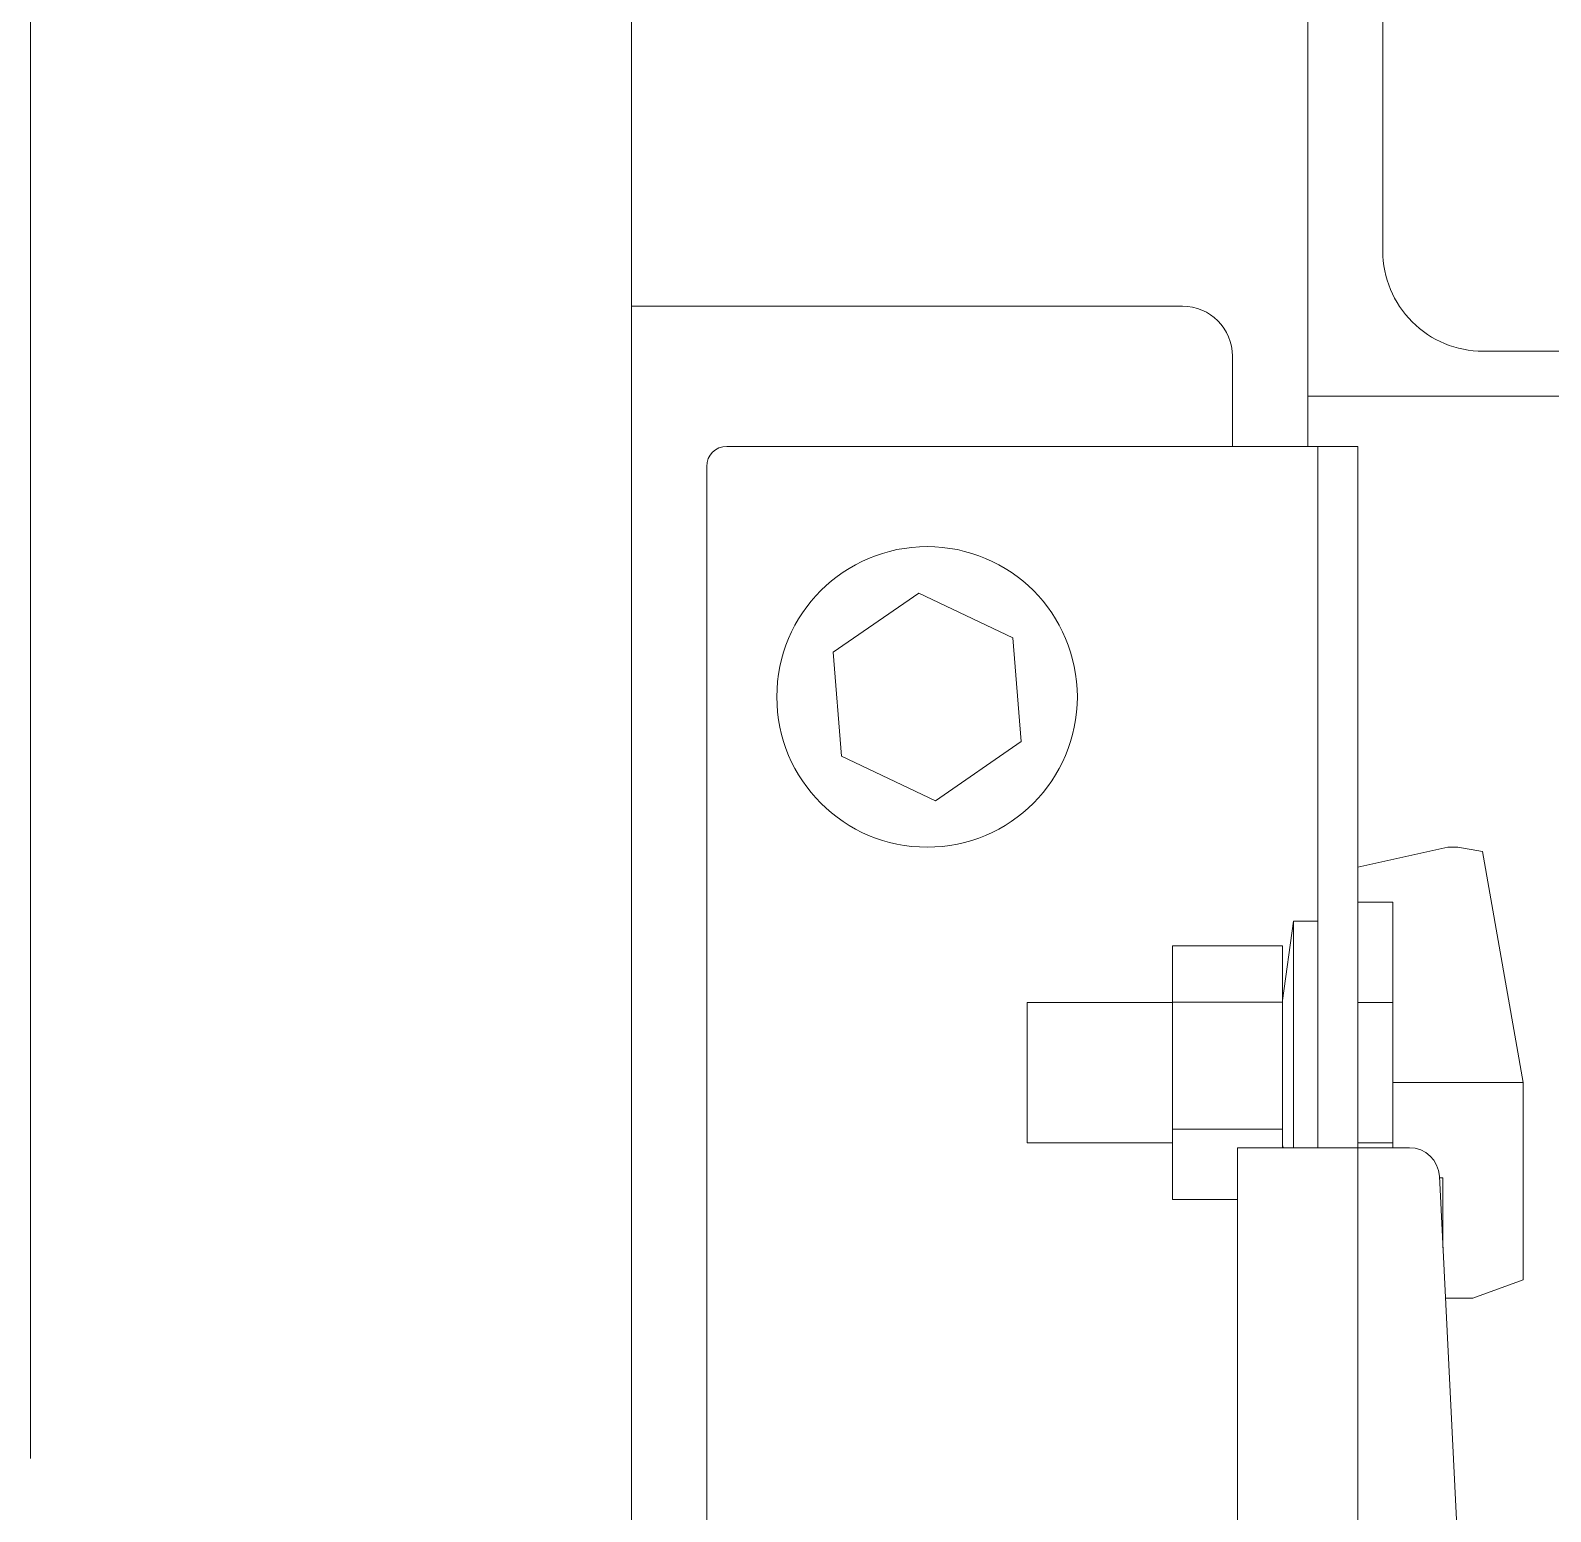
# Model space of a CAD drawing. Header units: millimetres. Extents: x -5 to 111, y -3 to 86.
# Drawn here: x 17.7125 to 17.8642, y 47.9987 to 48.1465 of the extents above; entities that cross this region are included whole.
import ezdxf

# ---------------------------------------------------------------- set-up
doc = ezdxf.new("R2010")
doc.units = ezdxf.units.MM
doc.linetypes.add('STRICHPUNKT2', pattern=[0.5, 0.25, -0.125, 0, -0.125])
doc.layers.add('A1I6----E-', color=3, linetype='Continuous', lineweight=25)

# ---------------------------------------------------------------- blocks, each defined once
blk = doc.blocks.new('Gruppe-421')
at = {"layer": 'A1I6----E-', "linetype": 'Continuous', "lineweight": 9}
for p, q in [((-33.02795, 5.5754), (-33.02795, 5.3154)), ((-32.97295, 5.5754), (-33.02795, 5.5754)), ((-32.96795, 5.5614), (-32.96795, 5.5704)), ((-32.96045, 5.5664), (-32.96045, 5.5614)), ((-33.01844, 5.5614), (-32.96329, 5.5614)), ((-32.96329, 5.5614), (-32.95945, 5.5614)), ((-32.95945, 5.5614), (-32.95545, 5.5614)), ((-32.95945, 5.5594), (-32.95945, 5.5614)), ((-32.95545, 5.5614), (-32.95545, 5.5594)), ((-33.02044, 5.3334), (-33.02044, 5.5594)), ((-32.95945, 5.5594), (-32.95945, 5.4914)), ((-32.95545, 5.5594), (-32.95545, 5.4914)), ((-33.00783, 5.54086), (-32.99927, 5.54676)), ((-32.99927, 5.54676), (-32.98989, 5.5423)), ((-32.98989, 5.5423), (-32.98906, 5.53194)), ((-33.007, 5.5305), (-33.00783, 5.54086)), ((-32.98906, 5.53194), (-32.99761, 5.52604)), ((-32.99761, 5.52604), (-33.007, 5.5305)), ((-32.95545, 5.5194), (-32.94645, 5.5214)), ((-32.94645, 5.5214), (-32.94545, 5.5214)), ((-32.94545, 5.5214), (-32.94301, 5.52097)), ((-32.94301, 5.52097), (-32.93895, 5.4979)), ((-32.95195, 5.5159), (-32.95545, 5.5159)), ((-32.95195, 5.4979), (-32.95195, 5.5159)), ((-32.96187, 5.51402), (-32.96295, 5.5061)), ((-32.95945, 5.51402), (-32.96187, 5.51402)), ((-32.96187, 5.4914), (-32.96187, 5.51402)), ((-32.96295, 5.51157), (-32.97395, 5.51157)), ((-32.97395, 5.50594), (-32.97395, 5.51157)), ((-32.96295, 5.50594), (-32.96295, 5.51157)), ((-32.97395, 5.5059), (-32.98845, 5.5059)), ((-32.98845, 5.5059), (-32.98845, 5.4919)), ((-32.96295, 5.50594), (-32.97395, 5.50594)), ((-32.97395, 5.49326), (-32.97395, 5.50594)), ((-32.96295, 5.49326), (-32.96295, 5.50594)), ((-32.95195, 5.5059), (-32.95545, 5.5059)), ((-32.95195, 5.4914), (-32.95195, 5.4979)), ((-32.93895, 5.4979), (-32.95195, 5.4979)), ((-32.93895, 5.4979), (-32.93895, 5.47822)), ((-32.96295, 5.49326), (-32.97395, 5.49326)), ((-32.97395, 5.48622), (-32.97395, 5.49326)), ((-32.96295, 5.4914), (-32.96295, 5.49326)), ((-32.98845, 5.4919), (-32.97395, 5.4919)), ((-32.95545, 5.4919), (-32.95195, 5.4919)), ((-32.96745, 5.4014), (-32.96745, 5.4914)), ((-32.96745, 5.4914), (-32.95545, 5.4914)), ((-32.96295, 5.4917), (-32.9629, 5.4914)), ((-32.94695, 5.4884), (-32.9473, 5.48841)), ((-32.94695, 5.4814), (-32.94695, 5.4884)), ((-32.96745, 5.48622), (-32.97395, 5.48622)), ((-32.93895, 5.47822), (-32.94395, 5.4764)), ((-32.94395, 5.4764), (-32.9467, 5.4764))]:
    blk.add_line(p, q, dxfattribs=at)
at = {"layer": 'A1I6----E-', "linetype": 'Continuous', "lineweight": 9, "flags": 128}
for points in [[(-32.95295, 5.5809), (-32.95295, 5.6214), (-32.96045, 5.6214), (-32.96045, 5.5664), (-32.86045, 5.5664), (-32.86045, 5.6214), (-32.86795, 5.6214), (-32.86795, 5.5809, -0.414214), (-32.87795, 5.5709), (-32.94295, 5.5709, -0.414214)], [(-32.88145, 5.4384), (-32.88045, 5.4394), (-32.88045, 5.4534), (-32.88145, 5.4544), (-32.92245, 5.4544, -0.414214), (-32.92545, 5.4514), (-32.94259, 5.4514, -0.399656), (-32.94559, 5.45425), (-32.9473, 5.48855, 0.399656), (-32.9503, 5.4914), (-32.95545, 5.4914), (-32.95545, 5.4014), (-32.9503, 5.4014, 0.399656), (-32.9473, 5.40425), (-32.94559, 5.43855, -0.399656), (-32.94259, 5.4414), (-32.92545, 5.4414, -0.414214), (-32.92245, 5.4384)]]:
    blk.add_lwpolyline(points, format="xyb", close=True, dxfattribs=at)
at = {"layer": 'A1I6----E-', "linetype": 'Continuous', "lineweight": 9}
blk.add_circle((-32.99844, 5.5364), 0.015, dxfattribs=at)
for centre, radius, start, end in [((-32.97295, 5.5704), 0.005, 0, 90), ((-33.01844, 5.5594), 0.002, 90, 180)]:
    blk.add_arc(centre, radius, start, end, dxfattribs=at)
blk = doc.blocks.new('Gruppe-426')
at = {"layer": 'A1I6----E-', "linetype": 'STRICHPUNKT2', "lineweight": 9}
blk.add_line((-33.08795, 6.9104), (-33.08795, 4.0869), dxfattribs=at)
at = {"layer": 'A1I6----E-', "linetype": 'Continuous', "lineweight": 9}
blk.add_line((-33.02795, 4.08759), (-33.02795, 6.9104), dxfattribs=at)

msp = doc.modelspace()

# ---------------------------------------------------------------- block references
at = {"layer": 'A1I6----E-'}
for name in ['Gruppe-426', 'Gruppe-421']:
    msp.add_blockref(name, (50.80045, 42.5436), dxfattribs=at)

doc.saveas('drawing.dxf')
